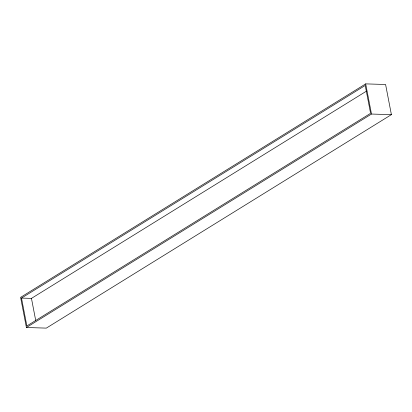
<?xml version="1.0" encoding="UTF-8"?>
<svg xmlns="http://www.w3.org/2000/svg" width="412" height="412" viewBox="0 0 412 412"><rect width="100%" height="100%" fill="white"/><g stroke="black" fill="none" stroke-linecap="round" stroke-linejoin="round"><path stroke-width="0.62" d="M365.681 83.883L20.6 297.356L26.409 327.514L46.319 328.117L391.4 114.644L385.591 84.486L365.681 83.883L371.49 114.047L26.409 327.514M21.501 298.087L365.223 85.454L370.589 113.315L26.868 325.949L21.501 298.087L31.456 298.386L366.423 91.17M371.49 114.047L391.4 114.644M31.456 298.386L35.746 320.675"/></g></svg>
